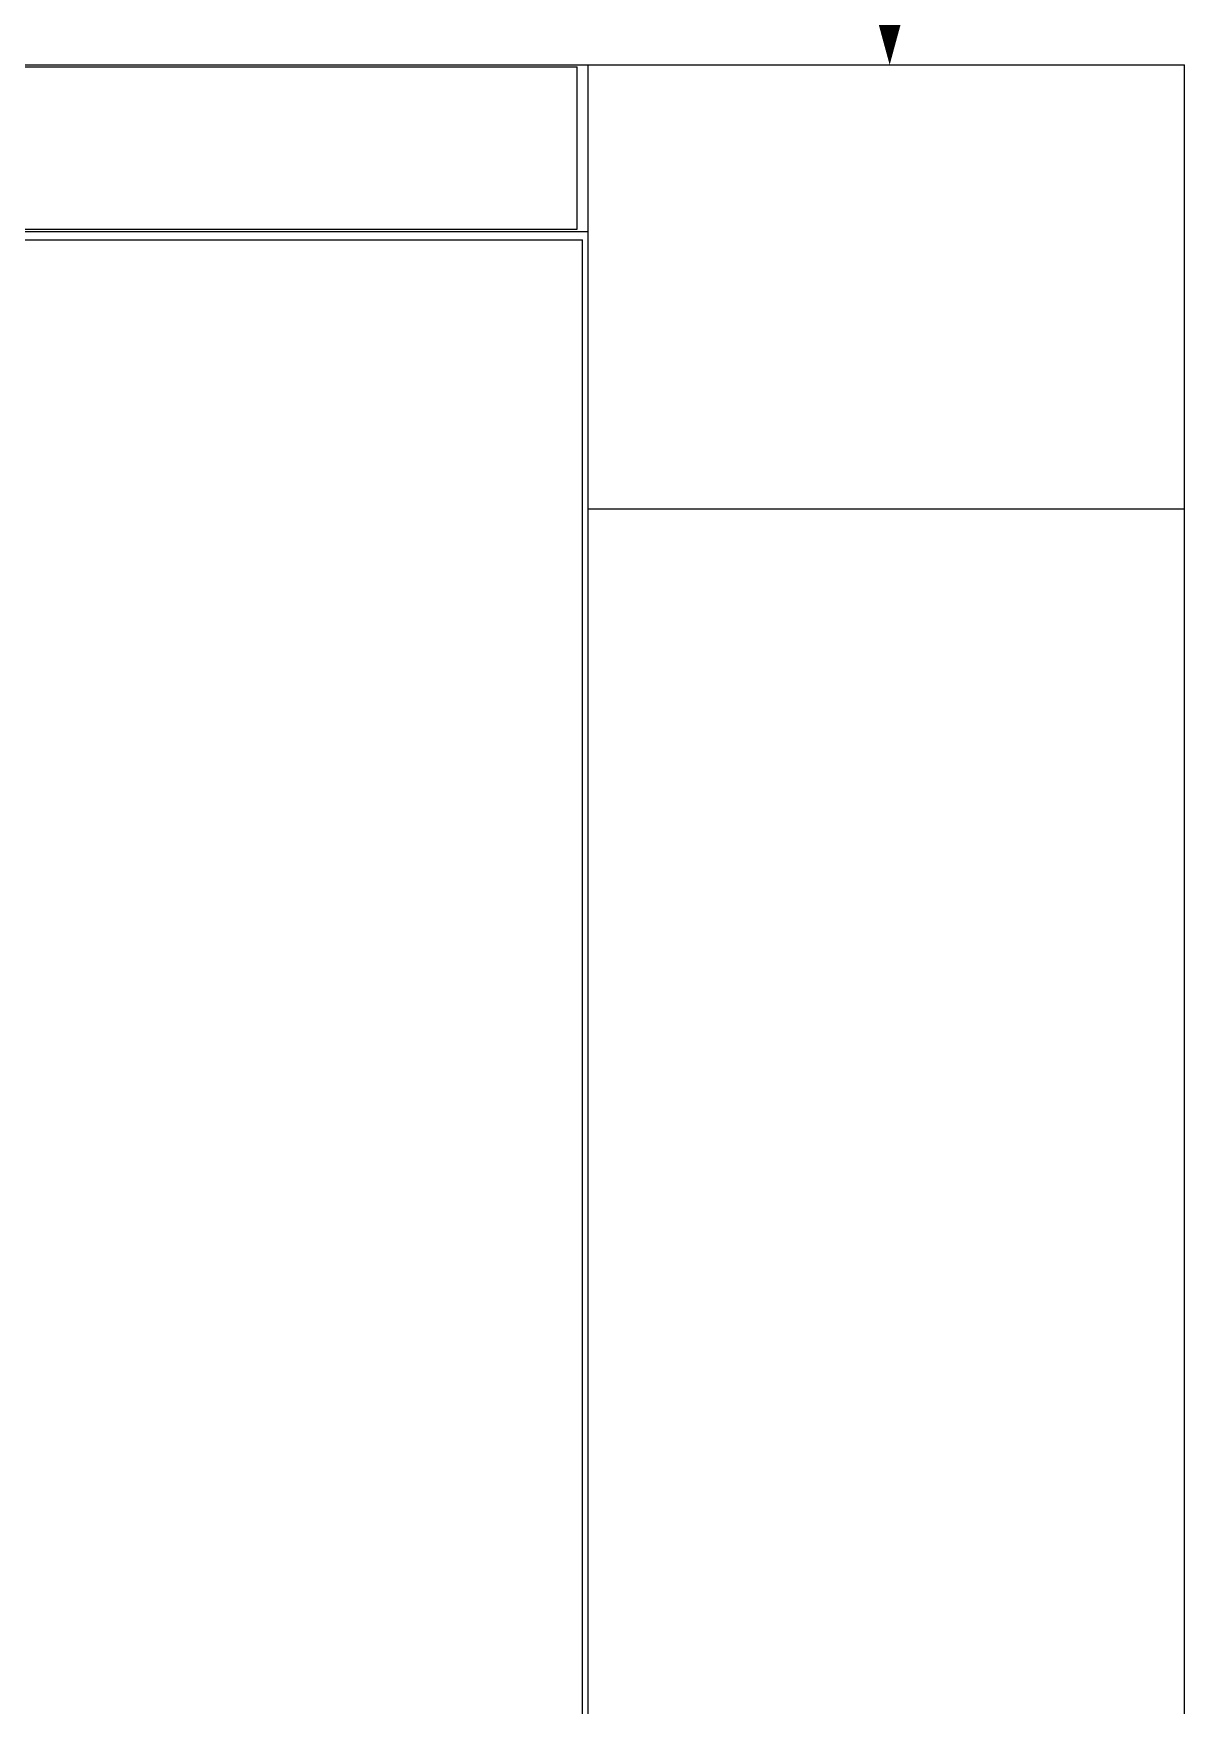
# Model space of a CAD drawing. Extents: x 151310 to 250336, y -70311 to -4848.
# Drawn here: x 224847.3 to 225165.9, y -24502.6 to -24039.9 of the extents above; entities that cross this region are included whole.
import ezdxf

# ---------------------------------------------------------------- set-up
doc = ezdxf.new("R2010")
doc.units = 0
doc.header["$LTSCALE"] = 300
doc.header["$MEASUREMENT"] = 0
doc.layers.add('1', color=7, linetype='CONTINUOUS')
doc.layers.add('И7', color=7, linetype='CONTINUOUS', lineweight=40, true_color=0x1e0a00)

msp = doc.modelspace()

# ---------------------------------------------------------------- linework, layer by layer
at = {"layer": '1'}
for p, q in [((224822.73, -24048.61), (224869.27, -24048.61)), ((224869.27, -24048.61), (224869.86, -24048.61)), ((224869.86, -24048.61), (224871.13, -24048.61)), ((224871.13, -24048.61), (224873.05, -24048.61)), ((224873.05, -24048.61), (224875.54, -24048.61)), ((224875.54, -24048.61), (224878.51, -24048.61)), ((224878.51, -24048.61), (224881.86, -24048.61)), ((224881.86, -24048.61), (224885.47, -24048.61)), ((224885.47, -24048.61), (224889.22, -24048.61)), ((224889.22, -24048.61), (224892.96, -24048.61)), ((224892.96, -24048.61), (224896.57, -24048.61)), ((224896.57, -24048.61), (224899.92, -24048.61)), ((224899.92, -24048.61), (224902.89, -24048.61)), ((224902.89, -24048.61), (224936.15, -24048.61)), ((224902.89, -24048.61), (224905.37, -24048.61)), ((224905.37, -24048.61), (224936.15, -24048.61)), ((224936.15, -24048.61), (225165.9, -24048.61)), ((225000.87, -24094.68), (225000.87, -24048.61)), ((224543.28, -24049.2), (224997.8, -24049.2)), ((224997.8, -24094.08), (224997.8, -24049.2)), ((224540.2, -24094.68), (225000.87, -24094.68)), ((224543.28, -24094.08), (224997.8, -24094.08)), ((225000.87, -24708.89), (225000.87, -24094.68)), ((224541.74, -24096.98), (224999.33, -24096.98)), ((224999.33, -24706.59), (224999.33, -24096.98)), ((225000.87, -24171.45), (225165.94, -24171.45))]:
    msp.add_line(p, q, dxfattribs=at)
at = {"layer": '1', "ltscale": 0.1}
msp.add_line((225165.9, -24555.37), (225165.9, -24048.61), dxfattribs=at)
at = {"layer": 'И7', "ltscale": 0.3}
msp.add_lwpolyline([(225084.31, -24048.61, 0, 72.26, 0), (225084.31, -23915.71, 45.16, 45.16, 0)], format="xyseb", dxfattribs=at)

doc.saveas('drawing.dxf')
